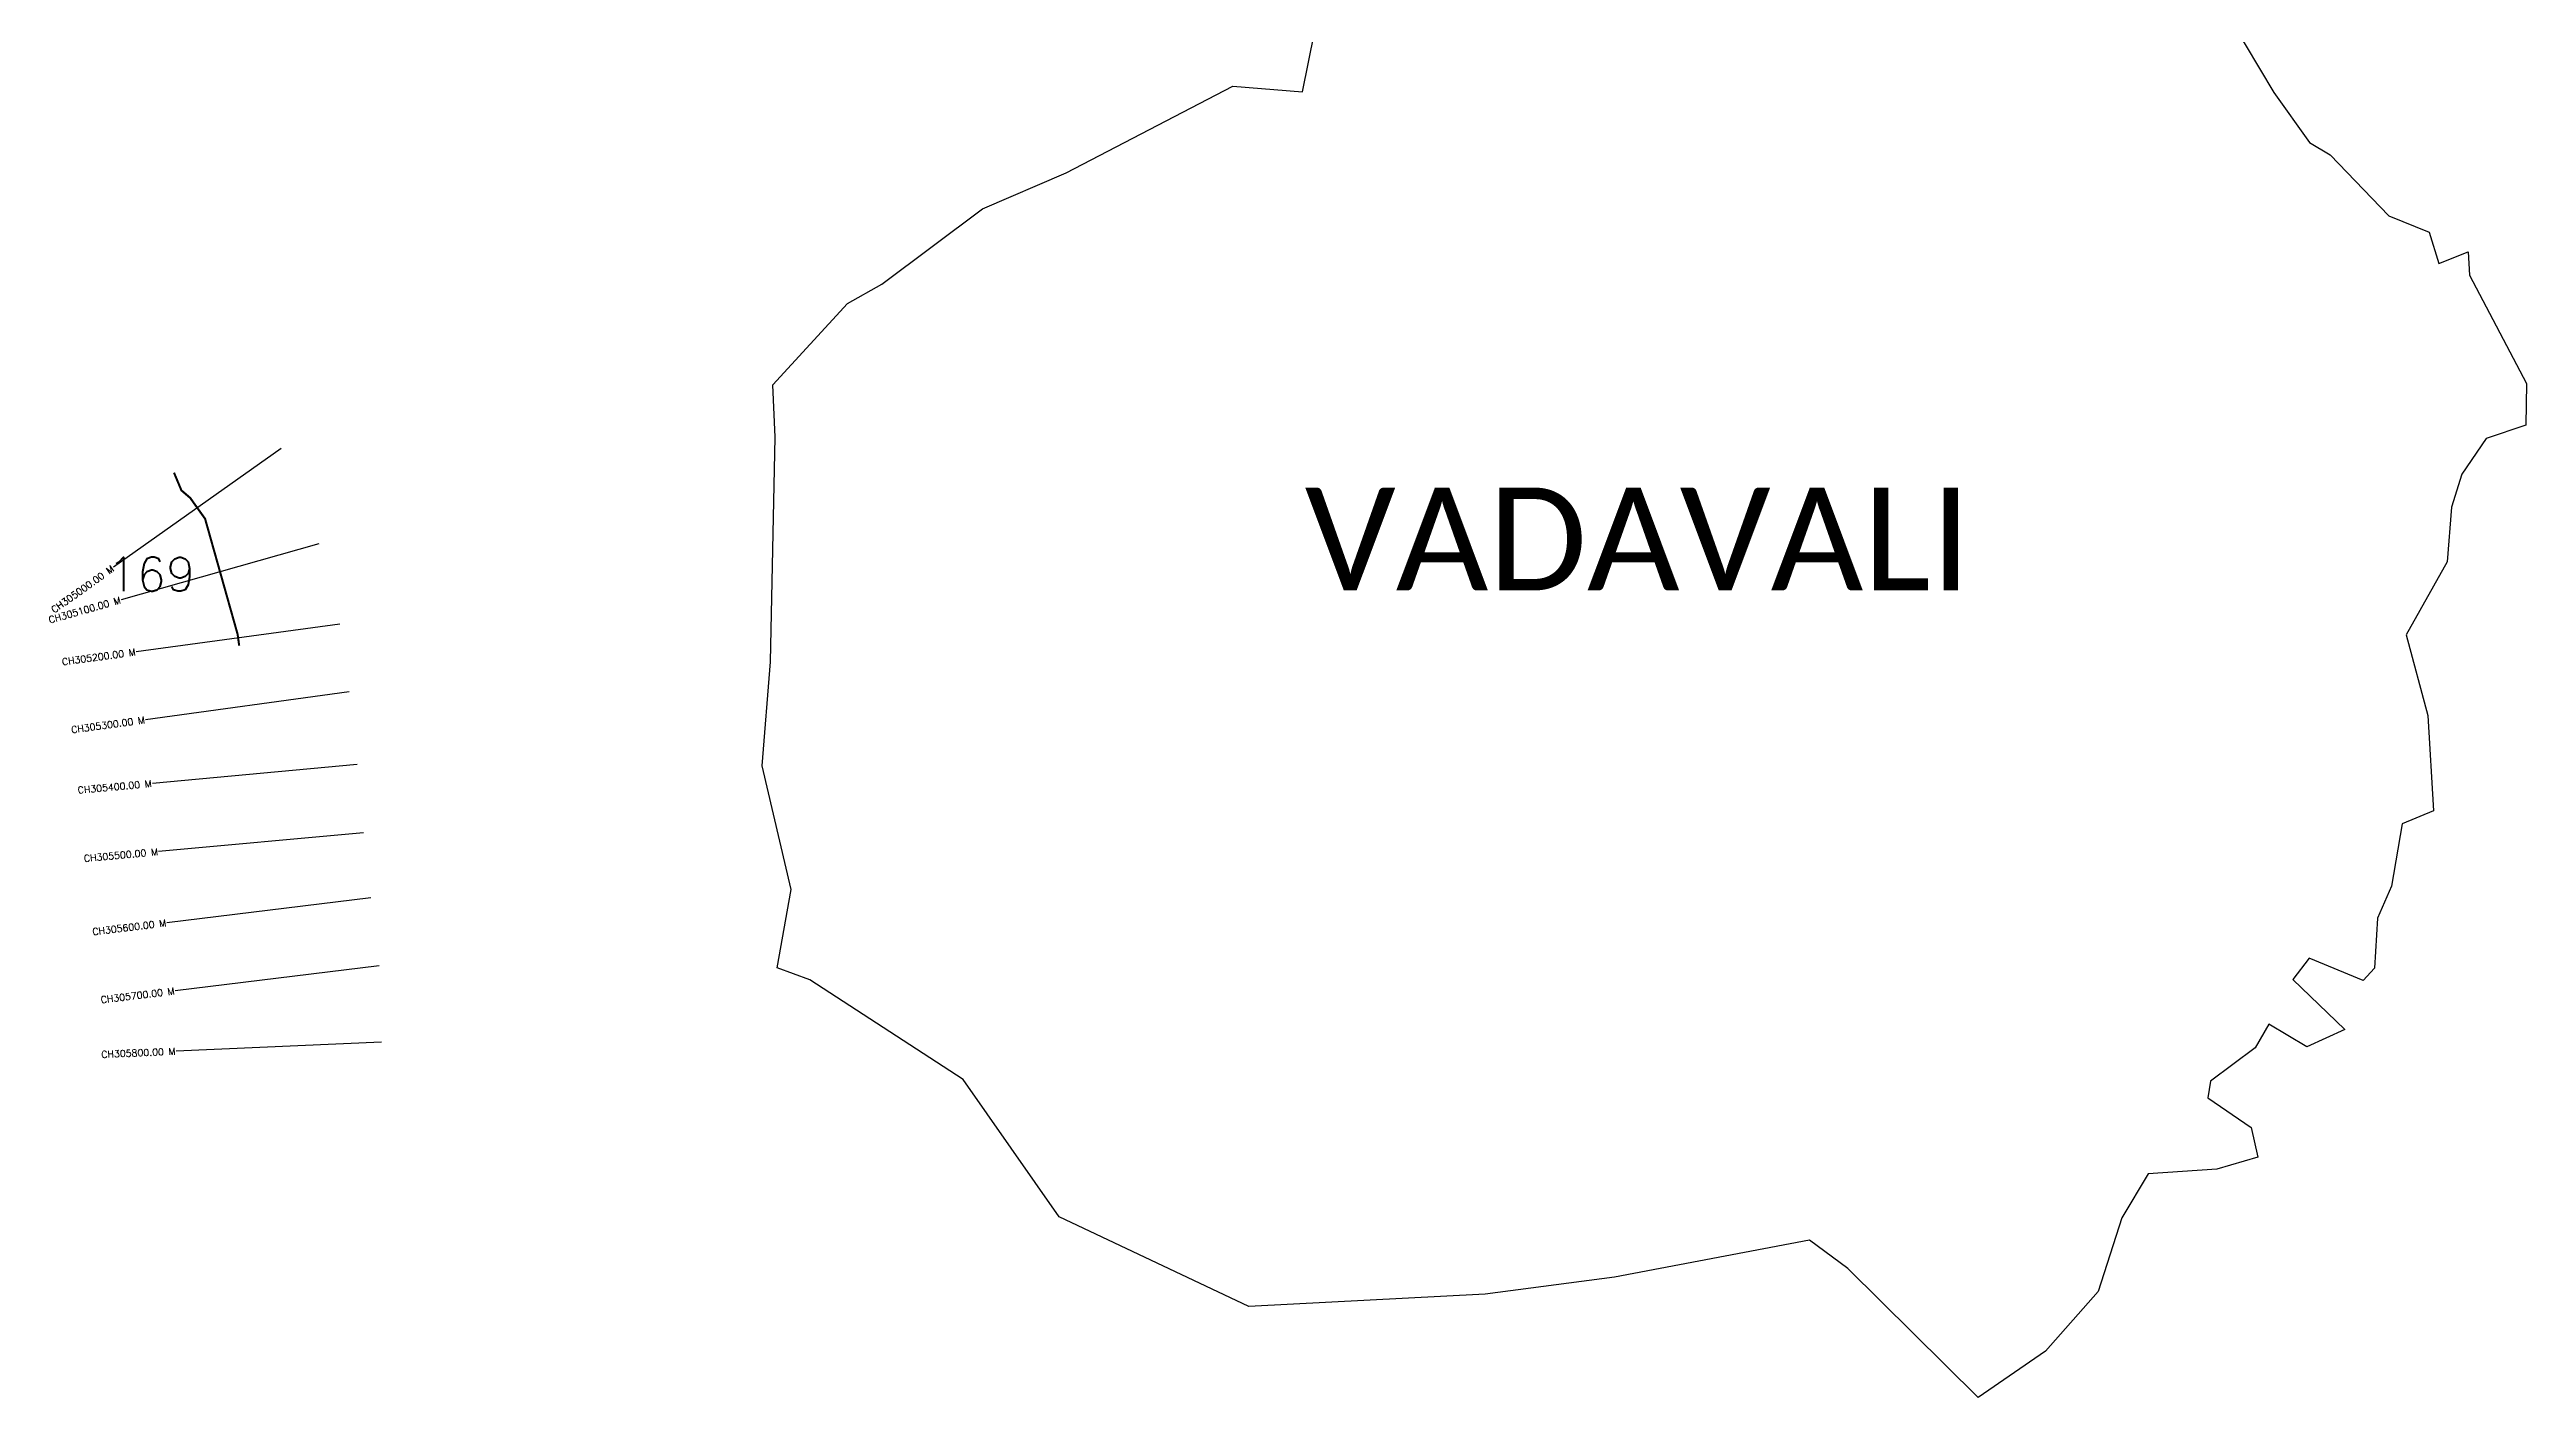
# Model space of a CAD drawing. Header units: metres. Extents: x 285921 to 289535, y 2012164 to 2016097.
# Drawn here: x 285921 to 289535, y 2012164 to 2014131 of the extents above; entities that cross this region are included whole.
import ezdxf
from ezdxf.enums import TextEntityAlignment as Align

# ---------------------------------------------------------------- set-up
doc = ezdxf.new("R2010")
doc.units = ezdxf.units.M
doc.header["$MEASUREMENT"] = 0
for name, color, linetype in [('ARTIFICIALLY PROTECTED', 4, 'Continuous'), ('CS', 134, 'Continuous'), ('CSMark', 6, 'Continuous'), ('village', 3, 'Continuous'), ('VILLAGE NAME', 250, 'Continuous')]:
    doc.layers.add(name, color=color, linetype=linetype)
doc.styles.get("Standard").update_dxf_attribs({"font": 'simplex.shx'})

msp = doc.modelspace()

# ---------------------------------------------------------------- linework, layer by layer
at = {"layer": 'ARTIFICIALLY PROTECTED', "const_width": 3, "flags": 128}
msp.add_lwpolyline([(286102.5, 2013513.2), (286113.3, 2013487.4), (286126.2, 2013476.3), (286147.9, 2013445.8), (286195.3, 2013277.5), (286197.6, 2013260.8)], dxfattribs=at)
at = {"layer": 'CS'}
for p, q in [((286258.8, 2013548.6), (286014.1, 2013375.1)), ((286314, 2013409.2), (286025.3, 2013327.8)), ((286344.7, 2013292.4), (286047.5, 2013251.8)), ((286358.2, 2013193.3), (286061, 2013152.7)), ((286369.7, 2013087.4), (286070.9, 2013059.9)), ((286378.8, 2012987.8), (286080.1, 2012960.3)), ((286389.9, 2012892.9), (286092.1, 2012856.5)), ((286402, 2012793.7), (286104.3, 2012757.2)), ((286405.5, 2012682.2), (286105.8, 2012669.1))]:
    msp.add_line(p, q, dxfattribs=at)
at = {"layer": 'village', "color": 6}
msp.add_polyline3d([(289082.5, 2014208.3, 0), (289166.4, 2014068, 0), (289218.4, 2013994.8, 0), (289248.3, 2013977, 0), (289334, 2013887.8, 0), (289392.9, 2013864.1, 0), (289407.2, 2013818.2, 0), (289450, 2013835.3, 0), (289451.7, 2013801.5, 0), (289534.9, 2013643.2, 0), (289534.1, 2013582.3, 0), (289476.1, 2013562.9, 0), (289440.7, 2013511.2, 0), (289425.4, 2013462.8, 0), (289419.3, 2013383.3, 0), (289359.5, 2013276.7, 0), (289391, 2013158.7, 0), (289399.5, 2013019.9, 0), (289353.4, 2013000.9, 0), (289338, 2012910, 0), (289317.8, 2012863.1, 0), (289313.4, 2012790.4, 0), (289296.9, 2012772.2, 0), (289217.8, 2012805, 0), (289194, 2012773.8, 0), (289269.7, 2012700.9, 0), (289214.7, 2012675.6, 0), (289158.9, 2012708.6, 0), (289138.9, 2012673.9, 0), (289074.1, 2012625.4, 0), (289070, 2012600.9, 0), (289133.3, 2012558, 0), (289143.2, 2012514.5, 0), (289083.1, 2012496.9, 0), (288983, 2012490, 0), (288944.5, 2012425.8, 0), (288909.9, 2012318.5, 0), (288833.3, 2012231.7, 0), (288734.7, 2012163.9, 0), (288544.9, 2012352.1, 0), (288488.6, 2012393.5, 0), (288204.4, 2012339.6, 0), (288015.8, 2012314.7, 0), (287670.6, 2012296.6, 0), (287393.9, 2012427.6, 0), (287253.9, 2012628, 0), (287030.1, 2012773.1, 0), (286982.7, 2012790.8, 0), (287002.9, 2012905.1, 0), (286960.7, 2013085.4, 0), (286972.9, 2013237.2, 0), (286979.5, 2013565.1, 0), (286976.1, 2013641.5, 0), (287085.2, 2013760, 0), (287135.3, 2013788.2, 0), (287282, 2013898.1, 0), (287404.1, 2013950.8, 0), (287647.2, 2014077.3, 0), (287749.2, 2014068.6, 0), (287820.1, 2014420.5, 0)], dxfattribs=at)

# ---------------------------------------------------------------- texts
at = {"insert": (286005.2, 2013390.1), "char_height": 50, "attachment_point": 1}
msp.add_mtext_dynamic_manual_height_columns('169', width=84.374, gutter_width=1, heights=[74.2], dxfattribs=at)
at = {"layer": 'CSMark'}
for s, rotation, p in [('CH305000.00 M', 35.3365, (286013.3, 2013374.5)), ('CH305100.00 M', 15.7561, (286024.3, 2013327.5)), ('CH305200.00 M', 7.7684, (286046.5, 2013251.7)), ('CH305300.00 M', 7.7684, (286060, 2013152.6)), ('CH305400.00 M', 5.2563, (286070, 2013059.8)), ('CH305500.00 M', 5.2563, (286079.1, 2012960.2)), ('CH305600.00 M', 6.9767, (286091.1, 2012856.4)), ('CH305700.00 M', 6.9767, (286103.3, 2012757.1)), ('CH305800.00 M', 2.4996, (286104.8, 2012669.1))]:
    msp.add_text(s, height=10, rotation=rotation, dxfattribs=at).set_placement(p, align=Align.MIDDLE_RIGHT)
at = {"layer": 'VILLAGE NAME', "insert": (287752.4, 2013491.4), "char_height": 150, "attachment_point": 1}
msp.add_mtext_dynamic_manual_height_columns('{\\fCalibri|b0|i0|c0|p34;VADAVALI}', width=1877.914, gutter_width=1, heights=[0], dxfattribs=at)

doc.saveas('drawing.dxf')
